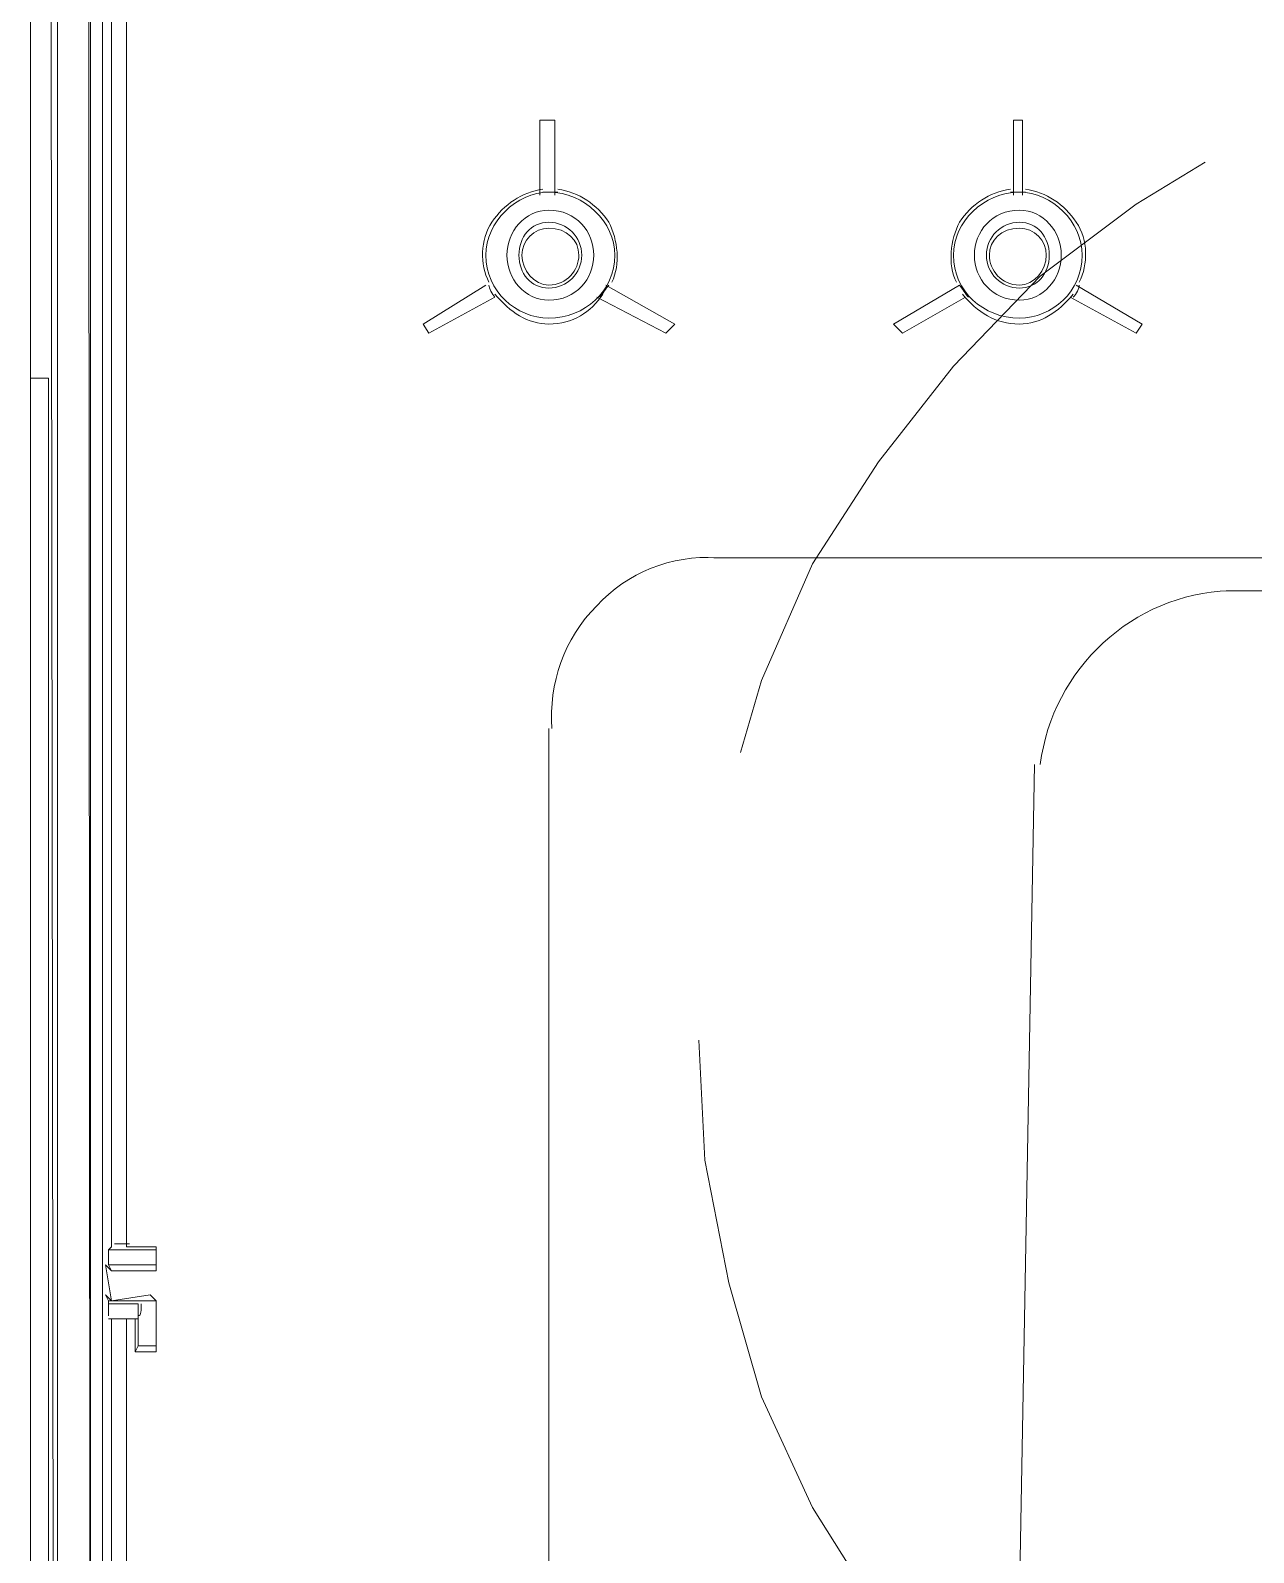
# Model space of a CAD drawing. Header units: metres. Extents: x 2999 to 3164, y 1641 to 1678.
# Drawn here: x 3006.723 to 3007.356, y 1655.782 to 1656.57 of the extents above; entities that cross this region are included whole.
import ezdxf

# ---------------------------------------------------------------- set-up
doc = ezdxf.new("R2010")
doc.units = ezdxf.units.M

msp = doc.modelspace()

# ---------------------------------------------------------------- linework, layer by layer
at = {"color": 7, "linetype": 'Continuous', "lineweight": 20, "true_color": 0x000007}
for points in [[(3006.72273, 1657.74363), (3006.72273, 1655.21551), (3006.72273, 1655.21551)], [(3006.72273, 1657.74363), (3006.72273, 1655.21551), (3006.72273, 1655.21551)], [(3006.76308, 1655.93095), (3006.76308, 1655.93871), (3006.76464, 1655.94026), (3006.76464, 1657.66293), (3006.75998, 1657.66603), (3006.75998, 1657.52946), (3006.75688, 1657.53256)], [(3006.7724, 1657.66293), (3006.7724, 1655.94026), (3006.7724, 1655.94026)], [(3006.7367, 1657.65206), (3006.7367, 1655.22637), (3006.7367, 1655.22637)], [(3006.73515, 1657.6443), (3006.73205, 1657.64741), (3006.73515, 1655.22482)], [(3006.75377, 1657.53567), (3006.75222, 1657.53877), (3006.75377, 1655.28845)], [(3006.75998, 1655.28845), (3006.75998, 1657.52946), (3006.75377, 1657.53567), (3006.75377, 1655.28845)], [(3006.99432, 1656.485), (3006.99432, 1656.5238), (3006.98656, 1656.5238), (3006.98656, 1656.485)], [(3007.23643, 1656.485), (3007.23643, 1656.5238), (3007.23177, 1656.5238), (3007.23177, 1656.485)], [(3006.95863, 1656.43844), (3006.92604, 1656.41826), (3006.92914, 1656.41361), (3006.96329, 1656.43223)], [(3007.01605, 1656.43223), (3007.05175, 1656.41361), (3007.0564, 1656.41826), (3007.02071, 1656.43844)], [(3007.20384, 1656.43844), (3007.16969, 1656.41826), (3007.17435, 1656.41361), (3007.20694, 1656.43223)], [(3007.26126, 1656.43223), (3007.2954, 1656.41361), (3007.29851, 1656.41826), (3007.26436, 1656.43844)], [(3006.72273, 1656.39033), (3006.73205, 1656.39033), (3006.73205, 1655.30086), (3006.72273, 1655.30086)], [(3006.76308, 1655.93871), (3006.78792, 1655.93871), (3006.78792, 1655.94026), (3006.7724, 1655.94026)], [(3006.78792, 1655.92785), (3006.78792, 1655.94026), (3006.78792, 1655.94026)], [(3006.78792, 1655.93095), (3006.78792, 1655.93871), (3006.78792, 1655.93871)], [(3006.76308, 1655.93095), (3006.76464, 1655.92785), (3006.76153, 1655.93095), (3006.76464, 1655.91233), (3006.76153, 1655.91543), (3006.76308, 1655.91233), (3006.76308, 1655.91078)], [(3006.76308, 1655.93095), (3006.78792, 1655.93095), (3006.78792, 1655.92785)], [(3006.78792, 1655.92785), (3006.76464, 1655.92785), (3006.76464, 1655.92785)], [(3006.76308, 1655.91233), (3006.78792, 1655.91233), (3006.78481, 1655.91543), (3006.76464, 1655.91233)], [(3006.76308, 1655.91078), (3006.7786, 1655.91078), (3006.7786, 1655.91078)], [(3006.7786, 1655.91078), (3006.7786, 1655.88905), (3006.77705, 1655.88595), (3006.77705, 1655.90302)], [(3006.7786, 1655.88905), (3006.78792, 1655.88905), (3006.78792, 1655.91233)], [(3006.78792, 1655.88905), (3006.78792, 1655.88595), (3006.78792, 1655.91233)], [(3006.76308, 1655.90302), (3006.76464, 1655.90302), (3006.76464, 1655.75714), (3006.76308, 1655.75558)], [(3006.7786, 1655.90302), (3006.76308, 1655.90302), (3006.76308, 1655.90302)], [(3006.7724, 1655.90302), (3006.77705, 1655.90302), (3006.77705, 1655.90302)], [(3006.7724, 1655.90302), (3006.7724, 1655.75714), (3006.7724, 1655.75714)], [(3006.7786, 1655.90302), (3006.77705, 1655.90302), (3006.77705, 1655.90302)], [(3006.77705, 1655.88595), (3006.78792, 1655.88595), (3006.78792, 1655.88595)]]:
    msp.add_lwpolyline(points, dxfattribs=at)
at = {"color": 30, "linetype": 'Continuous', "lineweight": 20, "true_color": 0x00001e}
for points in [[(3007.3311, 1656.50207), (3007.2954, 1656.48034), (3007.24574, 1656.4431), (3007.20073, 1656.39654), (3007.16193, 1656.34687), (3007.12779, 1656.29411), (3007.10141, 1656.23358), (3007.09054, 1656.19634)], [(3007.06882, 1656.04735), (3007.07192, 1655.98527), (3007.08434, 1655.92164), (3007.10141, 1655.86267), (3007.12779, 1655.80525), (3007.16193, 1655.75093), (3007.20073, 1655.69971), (3007.2147, 1655.68575)]]:
    msp.add_lwpolyline(points, dxfattribs=at)
at = {"color": 1, "linetype": 'Continuous', "lineweight": 20, "true_color": 0x000001}
for points in [[(3007.07658, 1656.29721), (3007.4537, 1656.29721), (3007.49716, 1656.29721)], [(3007.34196, 1656.28014), (3007.50957, 1656.28014), (3007.50957, 1656.28014)], [(3006.99122, 1655.67333), (3006.99122, 1656.20875), (3006.99122, 1656.20875)], [(3007.23332, 1655.67333), (3007.24264, 1656.19013), (3007.24264, 1656.19013)]]:
    msp.add_lwpolyline(points, dxfattribs=at)
at = {"color": 7, "linetype": 'Continuous', "lineweight": 20, "true_color": 0x000007}
for points, knots in [([(3006.98812, 1656.4881), (3006.97725, 1656.48655), (3006.96794, 1656.48034), (3006.96173, 1656.47103), (3006.96173, 1656.47103), (3006.95553, 1656.46172), (3006.95553, 1656.4493), (3006.96018, 1656.43999)], [0, 0, 0, 0, 0.125, 0.125, 0.125, 0.125001, 1, 1, 1, 1]), ([(3007.02536, 1656.45396), (3007.02536, 1656.47103), (3007.00984, 1656.48655), (3006.99122, 1656.48655), (3006.99122, 1656.48655), (3006.97415, 1656.48655), (3006.95863, 1656.47103), (3006.95863, 1656.45396), (3006.95863, 1656.45396), (3006.95863, 1656.43534), (3006.97415, 1656.42137), (3006.99122, 1656.42137), (3006.99122, 1656.42137), (3007.00984, 1656.42137), (3007.02536, 1656.43534), (3007.02536, 1656.45396)], [0, 0, 0, 0, 0.0625, 0.0625, 0.0625, 0.062501, 0.125, 0.125, 0.125, 0.125001, 0.1875, 0.1875, 0.1875, 0.187501, 1, 1, 1, 1]), ([(3007.02381, 1656.43999), (3007.02847, 1656.4493), (3007.02692, 1656.46172), (3007.02226, 1656.47103), (3007.02226, 1656.47103), (3007.01605, 1656.48034), (3007.00674, 1656.48655), (3006.99588, 1656.4881)], [0, 0, 0, 0, 0.125, 0.125, 0.125, 0.125001, 1, 1, 1, 1]), ([(3007.23022, 1656.4881), (3007.21936, 1656.48655), (3007.21004, 1656.48034), (3007.20384, 1656.47103), (3007.20384, 1656.47103), (3007.19918, 1656.46172), (3007.19763, 1656.4493), (3007.20229, 1656.43999)], [0, 0, 0, 0, 0.125, 0.125, 0.125, 0.125001, 1, 1, 1, 1]), ([(3007.26747, 1656.45396), (3007.26747, 1656.47103), (3007.25195, 1656.48655), (3007.23488, 1656.48655), (3007.23488, 1656.48655), (3007.21625, 1656.48655), (3007.20073, 1656.47103), (3007.20073, 1656.45396), (3007.20073, 1656.45396), (3007.20073, 1656.43534), (3007.21625, 1656.42137), (3007.23488, 1656.42137), (3007.23488, 1656.42137), (3007.25195, 1656.42137), (3007.26747, 1656.43534), (3007.26747, 1656.45396)], [0, 0, 0, 0, 0.0625, 0.0625, 0.0625, 0.062501, 0.125, 0.125, 0.125, 0.125001, 0.1875, 0.1875, 0.1875, 0.187501, 1, 1, 1, 1]), ([(3007.26591, 1656.43999), (3007.27057, 1656.4493), (3007.27057, 1656.46172), (3007.26436, 1656.47103), (3007.26436, 1656.47103), (3007.25816, 1656.48034), (3007.24884, 1656.48655), (3007.23798, 1656.4881)], [0, 0, 0, 0, 0.125, 0.125, 0.125, 0.125001, 1, 1, 1, 1]), ([(3007.0145, 1656.45396), (3007.0145, 1656.46637), (3007.00519, 1656.47724), (3006.99122, 1656.47724), (3006.99122, 1656.47724), (3006.9788, 1656.47724), (3006.96949, 1656.46637), (3006.96949, 1656.45396), (3006.96949, 1656.45396), (3006.96949, 1656.44154), (3006.9788, 1656.43068), (3006.99122, 1656.43068), (3006.99122, 1656.43068), (3007.00519, 1656.43068), (3007.0145, 1656.44154), (3007.0145, 1656.45396)], [0, 0, 0, 0, 0.0625, 0.0625, 0.0625, 0.062501, 0.125, 0.125, 0.125, 0.125001, 0.1875, 0.1875, 0.1875, 0.187501, 1, 1, 1, 1]), ([(3007.2566, 1656.45396), (3007.2566, 1656.46637), (3007.24729, 1656.47724), (3007.23488, 1656.47724), (3007.23488, 1656.47724), (3007.22091, 1656.47724), (3007.2116, 1656.46637), (3007.2116, 1656.45396), (3007.2116, 1656.45396), (3007.2116, 1656.44154), (3007.22091, 1656.43068), (3007.23488, 1656.43068), (3007.23488, 1656.43068), (3007.24729, 1656.43068), (3007.2566, 1656.44154), (3007.2566, 1656.45396)], [0, 0, 0, 0, 0.0625, 0.0625, 0.0625, 0.062501, 0.125, 0.125, 0.125, 0.125001, 0.1875, 0.1875, 0.1875, 0.187501, 1, 1, 1, 1]), ([(3007.00829, 1656.45396), (3007.00829, 1656.46327), (3007.00053, 1656.47103), (3006.99122, 1656.47103), (3006.99122, 1656.47103), (3006.98191, 1656.47103), (3006.9757, 1656.46327), (3006.9757, 1656.45396), (3006.9757, 1656.45396), (3006.9757, 1656.44465), (3006.98191, 1656.43689), (3006.99122, 1656.43689), (3006.99122, 1656.43689), (3007.00053, 1656.43689), (3007.00829, 1656.44465), (3007.00829, 1656.45396)], [0, 0, 0, 0, 0.0625, 0.0625, 0.0625, 0.062501, 0.125, 0.125, 0.125, 0.125001, 0.1875, 0.1875, 0.1875, 0.187501, 1, 1, 1, 1]), ([(3007.2504, 1656.45396), (3007.2504, 1656.46327), (3007.24419, 1656.47103), (3007.23488, 1656.47103), (3007.23488, 1656.47103), (3007.22556, 1656.47103), (3007.2178, 1656.46327), (3007.2178, 1656.45396), (3007.2178, 1656.45396), (3007.2178, 1656.44465), (3007.22556, 1656.43689), (3007.23488, 1656.43689), (3007.23488, 1656.43689), (3007.24419, 1656.43689), (3007.2504, 1656.44465), (3007.2504, 1656.45396)], [0, 0, 0, 0, 0.0625, 0.0625, 0.0625, 0.062501, 0.125, 0.125, 0.125, 0.125001, 0.1875, 0.1875, 0.1875, 0.187501, 1, 1, 1, 1]), ([(3007.00674, 1656.45396), (3007.00674, 1656.46172), (3007.00053, 1656.46793), (3006.99122, 1656.46793), (3006.99122, 1656.46793), (3006.98346, 1656.46793), (3006.97725, 1656.46172), (3006.97725, 1656.45396), (3006.97725, 1656.45396), (3006.97725, 1656.4462), (3006.98346, 1656.43844), (3006.99122, 1656.43844), (3006.99122, 1656.43844), (3007.00053, 1656.43844), (3007.00674, 1656.4462), (3007.00674, 1656.45396)], [0, 0, 0, 0, 0.0625, 0.0625, 0.0625, 0.062501, 0.125, 0.125, 0.125, 0.125001, 0.1875, 0.1875, 0.1875, 0.187501, 1, 1, 1, 1]), ([(3007.24884, 1656.45396), (3007.24884, 1656.46172), (3007.24264, 1656.46793), (3007.23488, 1656.46793), (3007.23488, 1656.46793), (3007.22556, 1656.46793), (3007.21936, 1656.46172), (3007.21936, 1656.45396), (3007.21936, 1656.45396), (3007.21936, 1656.4462), (3007.22556, 1656.43844), (3007.23488, 1656.43844), (3007.23488, 1656.43844), (3007.24264, 1656.43844), (3007.24884, 1656.4462), (3007.24884, 1656.45396)], [0, 0, 0, 0, 0.0625, 0.0625, 0.0625, 0.062501, 0.125, 0.125, 0.125, 0.125001, 0.1875, 0.1875, 0.1875, 0.187501, 1, 1, 1, 1]), ([(3006.96329, 1656.43378), (3006.97104, 1656.42447), (3006.98036, 1656.41826), (3006.99122, 1656.41826), (3006.99122, 1656.41826), (3007.00364, 1656.41826), (3007.01295, 1656.42447), (3007.01916, 1656.43378)], [0, 0, 0, 0, 0.125, 0.125, 0.125, 0.125001, 1, 1, 1, 1]), ([(3007.20539, 1656.43378), (3007.21315, 1656.42447), (3007.22246, 1656.41826), (3007.23488, 1656.41826), (3007.23488, 1656.41826), (3007.24574, 1656.41826), (3007.25505, 1656.42447), (3007.26281, 1656.43378)], [0, 0, 0, 0, 0.125, 0.125, 0.125, 0.125001, 1, 1, 1, 1])]:
    msp.add_open_spline(points, degree=3, knots=knots, dxfattribs=at)
for points in [[(3006.99588, 1656.48655), (3006.99277, 1656.48655), (3006.99122, 1656.48655), (3006.98812, 1656.48655)], [(3007.23798, 1656.48655), (3007.23488, 1656.48655), (3007.23332, 1656.48655), (3007.23022, 1656.48655)], [(3006.96018, 1656.43844), (3006.96018, 1656.43689), (3006.96173, 1656.43378), (3006.96329, 1656.43223)], [(3007.0176, 1656.43223), (3007.01916, 1656.43378), (3007.02071, 1656.43689), (3007.02226, 1656.43844)], [(3007.20384, 1656.43844), (3007.20539, 1656.43689), (3007.20694, 1656.43378), (3007.20849, 1656.43223)], [(3007.26281, 1656.43223), (3007.26436, 1656.43378), (3007.26591, 1656.43689), (3007.26591, 1656.43844)], [(3006.77395, 1655.94182), (3006.76929, 1655.94182), (3006.76619, 1655.94182), (3006.76619, 1655.94182)], [(3006.76308, 1655.91078), (3006.76308, 1655.90767), (3006.76308, 1655.90457), (3006.76308, 1655.90457)], [(3006.7786, 1655.90457), (3006.78016, 1655.90457), (3006.78016, 1655.90767), (3006.78016, 1655.91078)], [(3006.76619, 1655.90302), (3006.76619, 1655.90302), (3006.76929, 1655.90302), (3006.77395, 1655.90302)]]:
    msp.add_open_spline(points, degree=3, dxfattribs=at)
at = {"color": 1, "linetype": 'Continuous', "lineweight": 20, "true_color": 0x000001}
msp.add_open_spline([(3007.07813, 1656.29721), (3007.05485, 1656.29876), (3007.03157, 1656.28945), (3007.01605, 1656.27238), (3007.01605, 1656.27238), (3006.99898, 1656.25531), (3006.99122, 1656.23203), (3006.99277, 1656.20875)], degree=3, knots=[0, 0, 0, 0, 0.125, 0.125, 0.125, 0.125001, 1, 1, 1, 1], dxfattribs=at)
msp.add_open_spline([(3007.34351, 1656.28014), (3007.29385, 1656.27859), (3007.25195, 1656.23979), (3007.24574, 1656.19013)], degree=3, dxfattribs=at)

doc.saveas('drawing.dxf')
